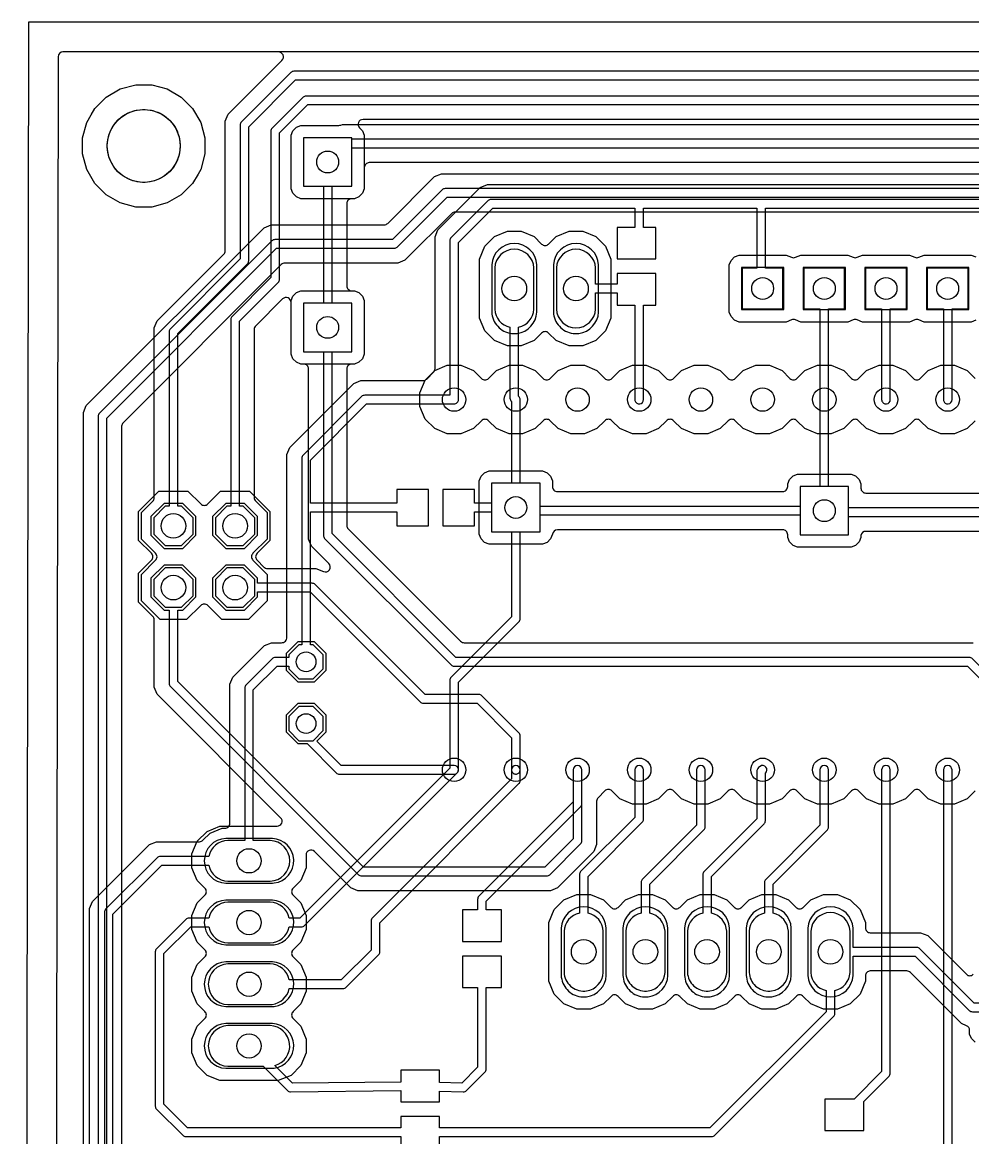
# Model space of a CAD drawing. Header units: millimetres. Extents: x 1 to 152, y 50 to 212.
# Drawn here: x 1.02 to 40.15, y 166.09 to 212 of the extents above; entities that cross this region are included whole.
import ezdxf

# ---------------------------------------------------------------- set-up
doc = ezdxf.new("R2010")
doc.units = ezdxf.units.MM

msp = doc.modelspace()

# ---------------------------------------------------------------- linework, layer by layer
at = {"layer": '16_copper'}
for points in [[(133.956, 208.001), (15.045, 208.001, 0.668183), (14.902, 207.654), (15.02, 207.536), (15.097, 207.349), (15.097, 205.147), (15.02, 204.96), (14.877, 204.817), (14.69, 204.74), (14.58, 204.74, 0.414214), (14.376, 204.537), (14.376, 201.152, 0.414214), (14.58, 200.949), (14.69, 200.949), (14.877, 200.871), (15.02, 200.729), (15.097, 200.542), (15.097, 198.34), (15.02, 198.153), (14.877, 198.01), (14.69, 197.933), (12.488, 197.933), (12.301, 198.01), (12.158, 198.153), (12.081, 198.34), (12.081, 200.469, 0.668179), (11.734, 200.613), (10.625, 199.503, 0.198912), (10.565, 199.36), (10.565, 192.428, 0.198912), (10.625, 192.284), (11.094, 191.815), (11.094, 190.725), (10.513, 190.144, 0.414214), (10.513, 189.856), (11.094, 189.275), (11.094, 188.185), (10.323, 187.414), (9.233, 187.414), (8.652, 187.995, 0.414214), (8.364, 187.995), (7.783, 187.414), (6.693, 187.414), (5.922, 188.185), (5.922, 189.275), (6.503, 189.856, 0.414214), (6.503, 190.144), (5.922, 190.725), (5.922, 191.815), (6.391, 192.284, 0.198912), (6.451, 192.428), (6.451, 199.419), (6.57, 199.708), (9.313, 202.451, 0.198912), (9.373, 202.594), (9.373, 207.929), (9.492, 208.218), (11.496, 210.221), (11.708, 210.434, 0.668179), (11.565, 210.781), (2.69, 210.781, 0.413754), (2.487, 210.578), (2.237, 51.423, 0.414673)], [(134.874, 209.982), (12.192, 209.982, 0.198912), (12.066, 209.93), (10.034, 207.898, 0.198912), (9.982, 207.772), (9.982, 202.258), (7.112, 199.388, 0.198912), (7.06, 199.262), (7.06, 192.078), (6.903, 192.078), (6.43, 191.605), (6.43, 190.935), (6.903, 190.462), (7.573, 190.462), (8.046, 190.935), (8.046, 191.605), (7.573, 192.078), (7.416, 192.078), (7.416, 199.188), (10.286, 202.058, 0.198912), (10.338, 202.184), (10.338, 207.698), (12.266, 209.626), (134.8, 209.626)], [(134.366, 208.966), (12.7, 208.966, 0.198912), (12.574, 208.914), (11.304, 207.644, 0.198912), (11.252, 207.518), (11.252, 201.496), (9.652, 199.896, 0.198912), (9.6, 199.77), (9.6, 192.078), (9.443, 192.078), (8.97, 191.605), (8.97, 190.935), (9.443, 190.462), (10.113, 190.462), (10.586, 190.935), (10.586, 191.605), (10.113, 192.078), (9.956, 192.078), (9.956, 199.696), (11.556, 201.296, 0.198912), (11.608, 201.422), (11.608, 207.444), (12.774, 208.61), (134.292, 208.61)], [(3.785, 163.165), (3.785, 175.518), (3.904, 175.808), (4.155, 176.058), (4.155, 176.058), (5.997, 177.9), (5.997, 177.9), (6.247, 178.15), (6.536, 178.27), (8.312, 178.27, 0.198912), (8.455, 178.329), (8.75, 178.624), (9.245, 178.829), (9.36, 178.829, 0.414214), (9.563, 179.032), (9.563, 184.751), (9.683, 185.041), (10.984, 186.342), (11.273, 186.461), (11.686, 186.461, 0.444904), (11.913, 186.688), (11.913, 194.213), (12.032, 194.502), (14.667, 197.137), (14.956, 197.256), (17.524, 197.256, 0.198912), (17.667, 197.316), (17.949, 197.598, 0.198912), (18.009, 197.741), (18.009, 203.166), (18.128, 203.456), (19.874, 205.201), (20.163, 205.321), (61.117, 205.321)], [(60.96, 204.711), (20.32, 204.711), (20.313, 204.711, 0.188292), (20.194, 204.659), (18.67, 203.135, 0.198912), (18.618, 203.01), (18.618, 196.647), (15.113, 196.647, 0.198912), (14.987, 196.595), (12.574, 194.182, 0.198912), (12.522, 194.056), (12.522, 186.38), (12.407, 186.38), (11.994, 185.967), (11.994, 185.852), (11.43, 185.852, 0.198912), (11.304, 185.8), (10.225, 184.72, 0.198912), (10.173, 184.595), (10.173, 178.321), (9.476, 178.321, 0.340733), (8.693, 177.66), (6.693, 177.66, 0.198912), (6.567, 177.608), (4.446, 175.487, 0.198912), (4.394, 175.362), (4.394, 163.322, 0.198912)], [(4.75, 163.396), (4.75, 175.288), (6.767, 177.305), (8.693, 177.305, 0.340733), (9.476, 176.644), (11.225, 176.644, 0.957291), (11.225, 178.321), (10.528, 178.321), (10.528, 184.521), (11.504, 185.496), (11.994, 185.496), (11.994, 185.381), (12.407, 184.968), (12.993, 184.968), (13.406, 185.381), (13.406, 185.967), (12.993, 186.38), (12.878, 186.38), (12.878, 191.846), (16.434, 191.846), (16.434, 191.274), (17.734, 191.274), (17.734, 192.774), (16.434, 192.774), (16.434, 192.202), (12.878, 192.202), (12.878, 193.982), (15.187, 196.291), (18.796, 196.291, 0.414214), (18.974, 196.469), (18.974, 202.936), (20.394, 204.356), (26.238, 204.356), (26.238, 203.558), (25.502, 203.558), (25.502, 202.258), (27.102, 202.258), (27.102, 203.558), (26.594, 203.558), (26.594, 204.356), (31.255, 204.356), (31.255, 201.879), (30.658, 201.879), (30.658, 200.203), (32.334, 200.203), (32.334, 201.879), (31.61, 201.879), (31.61, 204.356), (60.886, 204.356)], [(18.199, 165.659), (18.199, 166.131), (29.403, 166.131, 0.198912), (29.529, 166.183), (34.416, 171.07, 0.198912), (34.468, 171.196), (34.468, 172.14, 0.336925), (35.098, 172.888), (35.098, 174.584, 0.95208), (33.482, 174.584), (33.482, 172.888, 0.336925), (34.112, 172.14), (34.112, 171.27), (29.329, 166.487), (18.199, 166.487), (18.199, 166.959), (16.599, 166.959), (16.599, 166.487), (7.818, 166.487), (6.845, 167.46), (6.845, 173.662), (7.948, 174.765), (8.693, 174.765, 0.340733), (9.476, 174.104), (11.225, 174.104, 0.340733), (12.008, 174.765), (12.51, 174.765, 0.198912), (12.635, 174.817), (18.922, 181.103, 0.198912), (18.974, 181.229), (18.974, 184.838), (21.462, 187.326, 0.198912), (21.514, 187.452), (21.514, 191.024), (22.336, 191.024), (22.336, 193.024), (21.514, 193.024), (21.514, 196.469, 0.181649), (21.469, 196.586), (21.466, 196.59, 0.025728), (21.45, 196.606), (21.45, 199.445, 0.336925), (22.081, 200.193), (22.081, 201.889, 0.95208), (20.465, 201.889), (20.465, 200.193, 0.336925), (21.095, 199.445), (21.095, 196.532, 0.222575), (21.158, 196.395), (21.158, 193.024), (20.336, 193.024), (20.336, 192.202), (19.634, 192.202), (19.634, 192.774), (18.334, 192.774), (18.334, 191.274), (19.634, 191.274), (19.634, 191.846), (20.336, 191.846), (20.336, 191.024), (21.158, 191.024), (21.158, 187.526), (18.67, 185.038, 0.198912), (18.618, 184.912), (18.618, 181.303), (12.436, 175.12), (12.008, 175.12, 0.340733), (11.225, 175.781), (9.476, 175.781, 0.340733), (8.693, 175.12), (7.874, 175.12, 0.198912), (7.748, 175.068), (6.542, 173.862, 0.198912), (6.49, 173.736), (6.49, 167.386, 0.198912), (6.542, 167.26), (7.619, 166.183, 0.198912), (7.745, 166.131), (16.599, 166.131), (16.599, 165.659)]]:
    msp.add_lwpolyline(points, format="xyb", dxfattribs=at)
for points in [[(5.685, 204.395), (5.045, 204.566), (4.471, 204.898), (4.003, 205.366), (3.671, 205.94), (3.5, 206.58), (3.5, 207.242), (3.671, 207.882), (3.85, 208.192), (3.85, 208.192), (3.85, 208.192), (4.003, 208.456), (4.471, 208.924), (5.045, 209.256), (5.685, 209.427), (6.347, 209.427), (6.987, 209.256), (7.561, 208.924), (8.029, 208.456), (8.361, 207.882), (8.532, 207.242), (8.532, 206.58), (8.361, 205.94), (8.252, 205.752), (8.252, 205.752), (8.252, 205.752), (8.029, 205.366), (7.561, 204.898), (6.987, 204.566), (6.347, 204.395)], [(14.589, 200.441), (13.767, 200.441), (13.767, 205.248), (14.589, 205.248), (14.589, 207.248), (12.589, 207.248), (12.589, 205.248), (13.411, 205.248), (13.411, 200.441), (12.589, 200.441), (12.589, 198.441), (14.589, 198.441)], [(34.874, 200.203), (34.874, 201.879), (33.198, 201.879), (33.198, 200.203), (33.858, 200.203), (33.858, 192.897), (33.036, 192.897), (33.036, 190.897), (35.036, 190.897), (35.036, 192.897), (34.214, 192.897), (34.214, 200.203)], [(8.046, 188.395), (8.046, 189.065), (7.573, 189.538), (6.903, 189.538), (6.43, 189.065), (6.43, 188.395), (6.903, 187.922), (7.573, 187.922)], [(10.586, 188.395), (10.586, 189.065), (10.113, 189.538), (9.443, 189.538), (8.97, 189.065), (8.97, 188.395), (9.443, 187.922), (10.113, 187.922)], [(13.406, 182.841), (13.406, 183.427), (12.993, 183.84), (12.407, 183.84), (11.994, 183.427), (11.994, 182.841), (12.407, 182.428), (12.993, 182.428)]]:
    msp.add_lwpolyline(points, close=True, dxfattribs=at)
for points in [[(26.437, 196.292, 0.380283), (26.594, 196.469), (26.594, 200.358), (27.102, 200.358), (27.102, 201.658), (25.502, 201.658), (25.502, 201.219), (24.62, 201.219), (24.62, 201.889, 0.95208), (23.005, 201.889), (23.005, 200.193, 0.95208), (24.62, 200.193), (24.62, 200.863), (25.502, 200.863), (25.502, 200.358), (26.238, 200.358), (26.238, 196.469), (26.241, 196.436), (26.251, 196.404), (26.266, 196.374), (26.286, 196.348), (26.311, 196.326), (26.339, 196.309), (26.371, 196.297), (26.404, 196.292)], [(36.597, 196.292, 0.380283), (36.754, 196.469), (36.754, 200.203), (37.414, 200.203), (37.414, 201.879), (35.738, 201.879), (35.738, 200.203), (36.398, 200.203), (36.398, 196.469), (36.401, 196.436), (36.411, 196.404), (36.426, 196.374), (36.446, 196.348), (36.471, 196.326), (36.499, 196.309), (36.531, 196.297), (36.564, 196.292)], [(39.137, 196.292, 0.380283), (39.294, 196.469), (39.294, 200.203), (39.954, 200.203), (39.954, 201.879), (38.278, 201.879), (38.278, 200.203), (38.938, 200.203), (38.938, 196.469), (38.941, 196.436), (38.951, 196.404), (38.966, 196.374), (38.986, 196.348), (39.011, 196.326), (39.039, 196.309), (39.071, 196.297), (39.104, 196.292)], [(11.298, 171.571, 0.316559), (12.008, 172.225), (14.224, 172.225, 0.198912), (14.35, 172.277), (15.683, 173.61, 0.198912), (15.735, 173.736), (15.735, 174.932), (21.462, 180.659, 0.198912), (21.514, 180.785), (21.514, 181.229, 1), (21.158, 181.229), (21.158, 180.858), (15.432, 175.132, 0.198912), (15.38, 175.006), (15.38, 173.81), (14.15, 172.58), (12.008, 172.58, 0.340733), (11.225, 173.241), (9.476, 173.241, 0.957291), (9.476, 171.564), (11.225, 171.564)], [(20.739, 175.463), (20.117, 175.463), (20.117, 175.821), (24.002, 179.706, 0.198912), (24.054, 179.832), (24.054, 181.229, 1), (23.698, 181.229), (23.698, 179.906), (19.813, 176.021, 0.198912), (19.761, 175.895), (19.761, 175.463), (19.139, 175.463), (19.139, 174.163), (20.739, 174.163)], [(24.249, 172.128, 0.357806), (24.938, 172.888), (24.938, 174.584, 0.336925), (24.308, 175.332), (24.308, 176.837), (26.542, 179.071, 0.198912), (26.594, 179.197), (26.594, 181.229, 1), (26.238, 181.229), (26.238, 179.271), (24.004, 177.037, 0.198912), (23.952, 176.911), (23.952, 175.332, 0.336925), (23.322, 174.584), (23.322, 172.888), (23.33, 172.809), (23.345, 172.731), (23.368, 172.655), (23.399, 172.582), (23.436, 172.512), (23.48, 172.446), (23.531, 172.385), (23.587, 172.329), (23.648, 172.278), (23.714, 172.234), (23.784, 172.197), (23.857, 172.166), (23.933, 172.143), (24.011, 172.128), (24.09, 172.12), (24.17, 172.12)], [(26.789, 172.128, 0.357806), (27.478, 172.888), (27.478, 174.584, 0.336925), (26.848, 175.332), (26.848, 176.52), (29.082, 178.754, 0.198912), (29.134, 178.88), (29.134, 181.229, 1), (28.778, 181.229), (28.778, 178.953), (26.544, 176.719, 0.198912), (26.492, 176.594), (26.492, 175.332, 0.336925), (25.862, 174.584), (25.862, 172.888), (25.87, 172.809), (25.885, 172.731), (25.908, 172.655), (25.939, 172.582), (25.976, 172.512), (26.02, 172.446), (26.071, 172.385), (26.127, 172.329), (26.188, 172.278), (26.254, 172.234), (26.324, 172.197), (26.397, 172.166), (26.473, 172.143), (26.551, 172.128), (26.63, 172.12), (26.71, 172.12)], [(29.329, 172.128, 0.357806), (30.018, 172.888), (30.018, 174.584, 0.336925), (29.388, 175.332), (29.388, 176.837), (31.558, 179.008, 0.198912), (31.61, 179.133), (31.61, 181.092, 0.975281), (31.389, 181.371), (31.37, 181.355, 0.126024), (31.302, 181.286), (31.297, 181.28, 0.177674), (31.255, 181.166), (31.255, 179.207), (29.084, 177.037, 0.198912), (29.032, 176.911), (29.032, 175.332, 0.336925), (28.402, 174.584), (28.402, 172.888), (28.41, 172.809), (28.425, 172.731), (28.448, 172.655), (28.479, 172.582), (28.516, 172.512), (28.56, 172.446), (28.611, 172.385), (28.667, 172.329), (28.728, 172.278), (28.794, 172.234), (28.864, 172.197), (28.937, 172.166), (29.013, 172.143), (29.091, 172.128), (29.17, 172.12), (29.25, 172.12)], [(31.869, 172.128, 0.357806), (32.558, 172.888), (32.558, 174.584, 0.336925), (31.928, 175.332), (31.928, 176.52), (34.162, 178.754, 0.198912), (34.214, 178.88), (34.214, 181.229, 1), (33.858, 181.229), (33.858, 178.953), (31.624, 176.719, 0.198912), (31.572, 176.594), (31.572, 175.332, 0.336925), (30.942, 174.584), (30.942, 172.888), (30.95, 172.809), (30.965, 172.731), (30.988, 172.655), (31.019, 172.582), (31.056, 172.512), (31.1, 172.446), (31.151, 172.385), (31.207, 172.329), (31.268, 172.278), (31.334, 172.234), (31.404, 172.197), (31.477, 172.166), (31.553, 172.143), (31.631, 172.128), (31.71, 172.12), (31.79, 172.12)], [(35.662, 167.576), (36.702, 168.617, 0.198912), (36.754, 168.742), (36.754, 181.229, 1), (36.398, 181.229), (36.398, 168.816), (35.26, 167.678), (34.062, 167.678), (34.062, 166.378), (35.662, 166.378)], [(40.107, 164.668), (39.294, 164.668), (39.294, 181.229, 1), (38.938, 181.229), (38.938, 164.668), (38.507, 164.668), (38.507, 163.368), (40.107, 163.368)], [(18.199, 168.005), (19.174, 167.973, 0.207461), (19.305, 168.025), (20.065, 168.784, 0.198912), (20.117, 168.91), (20.117, 172.263), (20.739, 172.263), (20.739, 173.563), (19.139, 173.563), (19.139, 172.263), (19.761, 172.263), (19.761, 168.984), (19.108, 168.331), (18.199, 168.361), (18.199, 168.859), (16.599, 168.859), (16.599, 168.378), (12.135, 168.329), (11.41, 169.054, 0.85535), (11.225, 170.701), (9.476, 170.701, 0.957291), (9.476, 169.024), (10.937, 169.024), (11.937, 168.025, 0.201764), (12.064, 167.973), (16.599, 168.022), (16.599, 167.559), (18.199, 167.559)]]:
    msp.add_lwpolyline(points, format="xyb", close=True, dxfattribs=at)
at = {"layer": '1_copper'}
for points in [[(150.578, 51.219, 0.413029), (150.781, 51.422), (150.781, 210.578, 0.414214), (150.578, 210.781), (2.69, 210.781, 0.413754), (2.487, 210.578), (2.237, 51.423, 0.414673), (2.441, 51.219), (150.578, 51.219)], [(20.987, 198.677), (20.459, 198.896), (20.055, 199.3), (19.837, 199.827), (19.837, 202.255), (20.055, 202.782), (20.459, 203.186), (20.987, 203.405), (21.558, 203.405), (22.086, 203.186), (22.399, 202.873, 0.414214), (22.686, 202.873), (22.999, 203.186), (23.527, 203.405), (24.098, 203.405), (24.626, 203.186), (25.03, 202.782), (25.248, 202.255), (25.248, 199.827), (25.03, 199.3), (24.626, 198.896), (24.098, 198.677), (23.527, 198.677), (22.999, 198.896), (22.686, 199.209, 0.414214), (22.399, 199.209), (22.086, 198.896), (21.558, 198.677)], [(21.394, 199.192, 0.36397), (22.201, 200.072), (22.201, 202.01, 0.95729), (20.345, 202.01), (20.345, 200.072), (20.352, 199.992), (20.366, 199.912), (20.387, 199.834), (20.414, 199.758), (20.449, 199.684), (20.489, 199.614), (20.536, 199.548), (20.588, 199.485), (20.645, 199.428), (20.707, 199.376), (20.773, 199.33), (20.844, 199.289), (20.917, 199.255), (20.993, 199.227), (21.071, 199.206), (21.151, 199.192), (21.232, 199.185), (21.313, 199.185)], [(23.934, 199.192, 0.36397), (24.741, 200.072), (24.741, 202.01, 0.95729), (22.885, 202.01), (22.885, 200.072), (22.892, 199.992), (22.906, 199.912), (22.927, 199.834), (22.954, 199.758), (22.989, 199.684), (23.029, 199.614), (23.076, 199.548), (23.128, 199.485), (23.185, 199.428), (23.247, 199.376), (23.313, 199.33), (23.384, 199.289), (23.457, 199.255), (23.533, 199.227), (23.611, 199.206), (23.691, 199.192), (23.772, 199.185), (23.853, 199.185)], [(14.589, 198.441), (14.589, 200.441), (12.589, 200.441), (12.589, 198.441), (13.411, 198.441), (13.411, 190.881, 0.198912), (13.463, 190.755), (18.67, 185.548, 0.198912), (18.796, 185.496), (39.931, 185.496), (41.478, 183.949), (41.478, 181.229, 0.932021), (41.832, 181.204), (41.834, 181.229), (41.834, 184.023, 0.198912), (41.782, 184.149), (40.131, 185.8, 0.198912), (40.005, 185.852), (18.87, 185.852), (13.767, 190.955), (13.767, 198.441)], [(22.613, 176.861, 0.188292), (22.732, 176.912), (24.002, 178.182, 0.198912), (24.054, 178.308), (24.054, 181.229, 1), (23.698, 181.229), (23.698, 178.382), (22.532, 177.216), (15.06, 177.216), (7.416, 184.86), (7.416, 187.802), (7.622, 187.802), (8.166, 188.346), (8.166, 189.114), (7.622, 189.658), (6.854, 189.658), (6.31, 189.114), (6.31, 188.346), (6.854, 187.802), (7.06, 187.802), (7.06, 184.786, 0.198912), (7.112, 184.66), (14.86, 176.912, 0.198912), (14.986, 176.86), (22.606, 176.86)], [(21.357, 181.052, 0.380283), (21.514, 181.229), (21.514, 182.626, 0.198912), (21.462, 182.752), (19.938, 184.276, 0.198912), (19.812, 184.328), (17.6, 184.328), (13.072, 188.856, 0.198912), (12.946, 188.908), (10.706, 188.908), (10.706, 189.114), (10.162, 189.658), (9.394, 189.658), (8.85, 189.114), (8.85, 188.346), (9.394, 187.802), (10.162, 187.802), (10.706, 188.346), (10.706, 188.552), (12.872, 188.552), (17.4, 184.024, 0.198912), (17.526, 183.972), (19.738, 183.972), (21.158, 182.552), (21.158, 181.229), (21.161, 181.196), (21.171, 181.164), (21.186, 181.134), (21.206, 181.108), (21.231, 181.086), (21.259, 181.069), (21.291, 181.057), (21.324, 181.052)], [(18.829, 181.054, 0.910357), (18.796, 181.407), (14.144, 181.407), (13.143, 182.408), (13.526, 182.792), (13.526, 183.476), (13.042, 183.96), (12.358, 183.96), (11.874, 183.476), (11.874, 182.792), (12.358, 182.308), (12.74, 182.308), (13.945, 181.103, 0.198912), (14.07, 181.051), (18.796, 181.051)], [(11.391, 176.57, 0.91633), (11.311, 178.403), (9.39, 178.403, 0.957291), (9.39, 176.562), (11.311, 176.562)], [(11.391, 174.03, 0.91633), (11.311, 175.863), (9.39, 175.863, 0.957291), (9.39, 174.023), (11.311, 174.023)], [(24.251, 171.887, 0.36397), (25.058, 172.767), (25.058, 174.705, 0.95729), (23.202, 174.705), (23.202, 172.767), (23.209, 172.687), (23.223, 172.607), (23.244, 172.529), (23.272, 172.453), (23.306, 172.379), (23.347, 172.309), (23.393, 172.243), (23.445, 172.18), (23.502, 172.123), (23.565, 172.071), (23.631, 172.025), (23.701, 171.984), (23.775, 171.95), (23.851, 171.922), (23.929, 171.901), (24.009, 171.887), (24.089, 171.88), (24.171, 171.88)], [(26.791, 171.887, 0.36397), (27.598, 172.767), (27.598, 174.705, 0.95729), (25.742, 174.705), (25.742, 172.767), (25.749, 172.687), (25.763, 172.607), (25.784, 172.529), (25.812, 172.453), (25.846, 172.379), (25.887, 172.309), (25.933, 172.243), (25.985, 172.18), (26.042, 172.123), (26.105, 172.071), (26.171, 172.025), (26.241, 171.984), (26.315, 171.95), (26.391, 171.922), (26.469, 171.901), (26.549, 171.887), (26.629, 171.88), (26.711, 171.88)], [(29.331, 171.887, 0.36397), (30.138, 172.767), (30.138, 174.705, 0.95729), (28.282, 174.705), (28.282, 172.767), (28.289, 172.687), (28.303, 172.607), (28.324, 172.529), (28.352, 172.453), (28.386, 172.379), (28.427, 172.309), (28.473, 172.243), (28.525, 172.18), (28.582, 172.123), (28.645, 172.071), (28.711, 172.025), (28.781, 171.984), (28.855, 171.95), (28.931, 171.922), (29.009, 171.901), (29.089, 171.887), (29.169, 171.88), (29.251, 171.88)], [(31.871, 171.887, 0.36397), (32.678, 172.767), (32.678, 174.705, 0.95729), (30.822, 174.705), (30.822, 172.767), (30.829, 172.687), (30.843, 172.607), (30.864, 172.529), (30.892, 172.453), (30.926, 172.379), (30.967, 172.309), (31.013, 172.243), (31.065, 172.18), (31.122, 172.123), (31.185, 172.071), (31.251, 172.025), (31.321, 171.984), (31.395, 171.95), (31.471, 171.922), (31.549, 171.901), (31.629, 171.887), (31.709, 171.88), (31.791, 171.88)], [(42.529, 172.45), (40.529, 172.45), (40.529, 171.628), (40.206, 171.628), (37.972, 173.862, 0.198912), (37.846, 173.914), (35.218, 173.914), (35.218, 174.705, 0.95729), (33.362, 174.705), (33.362, 172.767, 0.95729), (35.218, 172.767), (35.218, 173.558), (37.772, 173.558), (40.006, 171.324, 0.198912), (40.132, 171.272), (40.529, 171.272), (40.529, 170.45), (42.529, 170.45)], [(11.391, 171.49, 0.91633), (11.311, 173.323), (9.39, 173.323, 0.957291), (9.39, 171.483), (11.311, 171.483)], [(11.391, 168.95, 0.91633), (11.311, 170.782), (9.39, 170.782, 0.957291), (9.39, 168.942), (11.311, 168.942)]]:
    msp.add_lwpolyline(points, format="xyb", close=True, dxfattribs=at)
for points in [[(5.685, 204.395), (5.045, 204.566), (4.471, 204.898), (4.003, 205.366), (3.671, 205.94), (3.5, 206.58), (3.5, 207.242), (3.671, 207.882), (3.85, 208.192), (3.85, 208.192), (3.85, 208.192), (4.003, 208.456), (4.471, 208.924), (5.045, 209.256), (5.685, 209.427), (6.347, 209.427), (6.987, 209.256), (7.561, 208.924), (8.029, 208.456), (8.361, 207.882), (8.532, 207.242), (8.532, 206.58), (8.361, 205.94), (8.252, 205.752), (8.252, 205.752), (8.252, 205.752), (8.029, 205.366), (7.561, 204.898), (6.987, 204.566), (6.347, 204.395)], [(32.366, 201.911), (30.626, 201.911), (30.626, 200.171), (32.366, 200.171)], [(34.906, 201.911), (33.166, 201.911), (33.166, 200.171), (34.906, 200.171)], [(37.446, 201.911), (35.706, 201.911), (35.706, 200.171), (37.446, 200.171)], [(39.986, 201.911), (38.246, 201.911), (38.246, 200.171), (39.986, 200.171)], [(8.166, 190.886), (8.166, 191.654), (7.622, 192.198), (6.854, 192.198), (6.31, 191.654), (6.31, 190.886), (6.854, 190.342), (7.622, 190.342)], [(10.706, 190.886), (10.706, 191.654), (10.162, 192.198), (9.394, 192.198), (8.85, 191.654), (8.85, 190.886), (9.394, 190.342), (10.162, 190.342)], [(13.526, 185.332), (13.526, 186.016), (13.042, 186.5), (12.358, 186.5), (11.874, 186.016), (11.874, 185.332), (12.358, 184.848), (13.042, 184.848)]]:
    msp.add_lwpolyline(points, close=True, dxfattribs=at)
for points in [[(138.178, 206.223), (15.3, 206.223, 0.414214), (15.097, 206.019), (15.097, 205.147), (15.02, 204.96), (14.877, 204.817), (14.69, 204.74), (12.488, 204.74), (12.301, 204.817), (12.158, 204.96), (12.081, 205.147), (12.081, 207.349), (12.158, 207.536), (12.301, 207.679), (12.488, 207.756), (14.054, 207.756, 0.098493), (14.132, 207.771), (14.194, 207.797), (138.745, 207.797)], [(149.276, 102.768), (149.276, 196.5, 0.198912), (149.224, 196.626), (138.714, 207.136, 0.198912), (138.588, 207.188), (14.589, 207.188), (14.589, 207.248), (12.589, 207.248), (12.589, 205.248), (14.589, 205.248), (14.589, 206.832), (138.514, 206.832), (148.92, 196.426), (148.92, 102.842)], [(3.765, 134.302), (2.984, 135.083), (2.984, 136.189), (3.471, 136.676, 0.198912), (3.531, 136.82), (3.531, 195.937), (3.65, 196.226), (10.968, 203.543), (11.257, 203.663), (15.916, 203.663, 0.198912), (16.06, 203.723), (17.983, 205.646), (18.272, 205.765), (94.687, 205.765, 0.027673)], [(133.858, 205.156), (18.429, 205.156), (18.421, 205.155, 0.188292), (18.303, 205.104), (16.253, 203.053), (11.414, 203.053, 0.198912), (11.288, 203.001), (4.192, 195.906, 0.198912), (4.14, 195.78), (4.14, 136.462), (3.976, 136.462), (3.492, 135.978), (3.492, 135.294), (3.976, 134.81), (4.66, 134.81), (5.144, 135.294), (5.144, 135.978), (4.66, 136.462), (4.496, 136.462), (4.496, 154.381), (13.388, 154.381), (16.765, 151.004, 0.198912), (16.891, 150.952), (51.178, 150.952)], [(51.252, 151.308), (16.965, 151.308), (13.588, 154.685, 0.198912), (13.462, 154.737), (4.496, 154.737), (4.496, 195.706), (11.487, 202.698), (16.326, 202.698, 0.198912), (16.452, 202.75), (18.502, 204.8), (93.993, 204.8)], [(64.41, 204.191), (18.839, 204.191, 0.198912), (18.695, 204.131), (16.772, 202.208), (16.483, 202.088), (11.824, 202.088, 0.198912), (11.68, 202.029), (5.165, 195.513, 0.198912), (5.105, 195.37), (5.105, 155.55, 0.414214), (5.309, 155.346), (13.619, 155.346), (13.908, 155.227), (17.158, 151.977, 0.198912), (17.301, 151.917), (51.409, 151.917)], [(40.274, 199.74), (40.087, 199.663), (38.145, 199.663), (37.924, 199.755, 0.198913), (37.768, 199.755), (37.547, 199.663), (35.605, 199.663), (35.384, 199.755, 0.198913), (35.228, 199.755), (35.007, 199.663), (33.065, 199.663), (32.844, 199.755, 0.198913), (32.688, 199.755), (32.467, 199.663), (30.525, 199.663), (30.338, 199.74), (30.195, 199.883), (30.118, 200.07), (30.118, 202.012), (30.195, 202.199), (30.338, 202.342), (30.525, 202.419), (32.467, 202.419), (32.688, 202.327, 0.198913), (32.844, 202.327), (33.065, 202.419), (35.007, 202.419), (35.228, 202.327, 0.198913), (35.384, 202.327), (35.605, 202.419), (37.547, 202.419), (37.768, 202.327, 0.198913), (37.924, 202.327), (38.145, 202.419), (40.087, 202.419), (40.274, 202.342)], [(40.242, 180.36), (39.915, 180.033), (39.397, 179.818), (38.835, 179.818), (38.317, 180.033), (37.99, 180.36, 0.414214), (37.702, 180.36), (37.375, 180.033), (36.857, 179.818), (36.295, 179.818), (35.777, 180.033), (35.45, 180.36, 0.414214), (35.162, 180.36), (34.835, 180.033), (34.317, 179.818), (33.755, 179.818), (33.237, 180.033), (32.91, 180.36, 0.414214), (32.622, 180.36), (32.295, 180.033), (31.777, 179.818), (31.215, 179.818), (30.697, 180.033), (30.37, 180.36, 0.414214), (30.082, 180.36), (29.755, 180.033), (29.237, 179.818), (28.675, 179.818), (28.157, 180.033), (27.83, 180.36, 0.414214), (27.542, 180.36), (27.215, 180.033), (26.697, 179.818), (26.135, 179.818), (25.617, 180.033), (25.29, 180.36, 0.414214), (25.002, 180.36), (24.723, 180.081, 0.198912), (24.663, 179.937), (24.663, 178.151), (24.544, 177.862), (23.052, 176.37), (22.763, 176.251), (14.829, 176.251), (14.54, 176.37), (14.29, 176.621), (13.045, 177.865, 0.668179), (12.698, 177.721), (12.698, 177.198), (12.481, 176.674), (12.164, 176.356, 0.414214), (12.164, 176.069), (12.481, 175.751), (12.698, 175.227), (12.698, 174.658), (12.481, 174.134), (12.164, 173.816, 0.414214), (12.164, 173.529), (12.481, 173.211), (12.698, 172.687), (12.698, 172.118), (12.481, 171.594), (12.164, 171.276, 0.414214), (12.164, 170.989), (12.481, 170.671), (12.698, 170.147), (12.698, 169.578), (12.481, 169.054), (12.079, 168.652), (11.555, 168.435), (9.146, 168.435), (8.622, 168.652), (8.22, 169.054), (8.002, 169.578), (8.002, 170.147), (8.22, 170.671), (8.537, 170.989, 0.414214), (8.537, 171.276), (8.22, 171.594), (8.002, 172.118), (8.002, 172.687), (8.22, 173.211), (8.537, 173.529, 0.414214), (8.537, 173.816), (8.22, 174.134), (8.002, 174.658), (8.002, 175.227), (8.22, 175.751), (8.537, 176.069, 0.414214), (8.537, 176.356), (8.22, 176.674), (8.002, 177.198), (8.002, 177.767), (8.22, 178.291), (8.622, 178.693), (9.146, 178.91), (11.509, 178.91, 0.668179), (11.653, 179.257), (6.57, 184.34), (6.451, 184.629), (6.451, 187.402, 0.198912), (6.391, 187.546), (5.802, 188.135), (5.802, 189.325), (6.334, 189.856, 0.414214), (6.334, 190.144), (5.802, 190.675), (5.802, 191.865), (6.643, 192.706), (7.833, 192.706), (8.364, 192.174, 0.414214), (8.652, 192.174), (9.183, 192.706), (10.373, 192.706), (11.214, 191.865), (11.214, 190.675), (10.682, 190.144, 0.414214), (10.682, 189.856), (10.962, 189.577, 0.198912), (11.106, 189.517), (13.103, 189.517), (13.416, 189.388, 0.820682), (13.637, 189.719), (13.172, 190.185), (12.921, 190.435), (12.802, 190.724), (12.802, 197.73, 0.414214), (12.598, 197.933), (12.488, 197.933), (12.301, 198.01), (12.158, 198.153), (12.081, 198.34), (12.081, 200.542), (12.158, 200.729), (12.301, 200.871), (12.488, 200.949), (14.69, 200.949), (14.877, 200.871), (15.02, 200.729), (15.097, 200.542), (15.097, 198.34), (15.02, 198.153), (14.877, 198.01), (14.69, 197.933), (14.58, 197.933, 0.414214), (14.376, 197.73), (14.376, 191.291, 0.198912), (14.436, 191.148), (19.063, 186.521, 0.198912), (19.206, 186.461), (40.162, 186.461)], [(40.242, 195.6), (39.915, 195.273), (39.397, 195.058), (38.835, 195.058), (38.317, 195.273), (37.99, 195.6, 0.414214), (37.702, 195.6), (37.375, 195.273), (36.857, 195.058), (36.295, 195.058), (35.777, 195.273), (35.45, 195.6, 0.414214), (35.162, 195.6), (34.835, 195.273), (34.317, 195.058), (33.755, 195.058), (33.237, 195.273), (32.91, 195.6, 0.414214), (32.622, 195.6), (32.295, 195.273), (31.777, 195.058), (31.215, 195.058), (30.697, 195.273), (30.37, 195.6, 0.414214), (30.082, 195.6), (29.755, 195.273), (29.237, 195.058), (28.675, 195.058), (28.157, 195.273), (27.83, 195.6, 0.414214), (27.542, 195.6), (27.215, 195.273), (26.697, 195.058), (26.135, 195.058), (25.617, 195.273), (25.29, 195.6, 0.414214), (25.002, 195.6), (24.675, 195.273), (24.157, 195.058), (23.595, 195.058), (23.077, 195.273), (22.75, 195.6, 0.414214), (22.462, 195.6), (22.135, 195.273), (21.617, 195.058), (21.055, 195.058), (20.537, 195.273), (20.21, 195.6, 0.414214), (19.922, 195.6), (19.595, 195.273), (19.077, 195.058), (18.515, 195.058), (17.997, 195.273), (17.6, 195.67), (17.385, 196.188), (17.385, 196.75), (17.6, 197.268), (17.997, 197.665), (18.515, 197.88), (19.077, 197.88), (19.595, 197.665), (19.922, 197.338, 0.414214), (20.21, 197.338), (20.537, 197.665), (21.055, 197.88), (21.617, 197.88), (22.135, 197.665), (22.462, 197.338, 0.414214), (22.75, 197.338), (23.077, 197.665), (23.595, 197.88), (24.157, 197.88), (24.675, 197.665), (25.002, 197.338, 0.414214), (25.29, 197.338), (25.617, 197.665), (26.135, 197.88), (26.697, 197.88), (27.215, 197.665), (27.542, 197.338, 0.414214), (27.83, 197.338), (28.157, 197.665), (28.675, 197.88), (29.237, 197.88), (29.755, 197.665), (30.082, 197.338, 0.414214), (30.37, 197.338), (30.697, 197.665), (31.215, 197.88), (31.777, 197.88), (32.295, 197.665), (32.622, 197.338, 0.414214), (32.91, 197.338), (33.237, 197.665), (33.755, 197.88), (34.317, 197.88), (34.835, 197.665), (35.162, 197.338, 0.414214), (35.45, 197.338), (35.777, 197.665), (36.295, 197.88), (36.857, 197.88), (37.375, 197.665), (37.702, 197.338, 0.414214), (37.99, 197.338), (38.317, 197.665), (38.835, 197.88), (39.397, 197.88), (39.915, 197.665), (40.242, 197.338, 0.414214)], [(76.742, 191.046), (35.747, 191.046, 0.368322), (35.547, 190.875), (35.544, 190.843), (35.544, 190.796), (35.467, 190.609), (35.324, 190.466), (35.137, 190.389), (32.935, 190.389), (32.748, 190.466), (32.605, 190.609), (32.528, 190.796), (32.528, 190.906, 0.414214), (32.325, 191.11), (23.047, 191.11, 0.352099), (22.846, 190.927), (22.767, 190.736), (22.624, 190.593), (22.437, 190.516), (20.235, 190.516), (20.048, 190.593), (19.905, 190.736), (19.828, 190.923), (19.828, 193.125), (19.905, 193.312), (20.048, 193.455), (20.235, 193.532), (22.437, 193.532), (22.624, 193.455), (22.767, 193.312), (22.844, 193.125), (22.844, 192.888, 0.414214), (23.047, 192.684), (32.325, 192.684, 0.414214), (32.528, 192.888), (32.528, 192.998), (32.605, 193.185), (32.748, 193.328), (32.935, 193.405), (35.137, 193.405), (35.324, 193.328), (35.467, 193.185), (35.544, 192.998), (35.544, 192.824, 0.414214), (35.747, 192.621), (50.318, 192.621, 0.820684)], [(40.241, 170.019), (40.098, 170.162), (40.021, 170.349), (40.021, 170.508, 0.303348), (39.896, 170.696), (39.686, 170.782), (37.579, 172.889, 0.198912), (37.436, 172.949), (35.929, 172.949, 0.414214), (35.726, 172.745), (35.726, 172.522), (35.507, 171.995), (35.103, 171.591), (34.576, 171.372), (34.004, 171.372), (33.477, 171.591), (33.164, 171.904, 0.414214), (32.876, 171.904), (32.563, 171.591), (32.036, 171.372), (31.464, 171.372), (30.937, 171.591), (30.624, 171.904, 0.414214), (30.336, 171.904), (30.023, 171.591), (29.496, 171.372), (28.924, 171.372), (28.397, 171.591), (28.084, 171.904, 0.414214), (27.796, 171.904), (27.483, 171.591), (26.956, 171.372), (26.384, 171.372), (25.857, 171.591), (25.544, 171.904, 0.414214), (25.256, 171.904), (24.943, 171.591), (24.416, 171.372), (23.844, 171.372), (23.317, 171.591), (22.913, 171.995), (22.694, 172.522), (22.694, 174.95), (22.913, 175.477), (23.317, 175.881), (23.844, 176.1), (24.416, 176.1), (24.943, 175.881), (25.256, 175.568, 0.414214), (25.544, 175.568), (25.857, 175.881), (26.384, 176.1), (26.956, 176.1), (27.483, 175.881), (27.796, 175.568, 0.414214), (28.084, 175.568), (28.397, 175.881), (28.924, 176.1), (29.496, 176.1), (30.023, 175.881), (30.336, 175.568, 0.414214), (30.624, 175.568), (30.937, 175.881), (31.464, 176.1), (32.036, 176.1), (32.563, 175.881), (32.876, 175.568, 0.414214), (33.164, 175.568), (33.477, 175.881), (34.004, 176.1), (34.576, 176.1), (35.103, 175.881), (35.507, 175.477), (35.726, 174.95), (35.726, 174.727, 0.414214), (35.929, 174.523), (38.003, 174.523), (38.292, 174.404), (39.884, 172.811, 0.41422), (40.172, 172.811)]]:
    msp.add_lwpolyline(points, format="xyb", dxfattribs=at)
msp.add_lwpolyline([(56.21, 192.011), (35.036, 192.011), (35.036, 192.897), (33.036, 192.897), (33.036, 192.075), (22.336, 192.075), (22.336, 193.024), (20.336, 193.024), (20.336, 191.024), (22.336, 191.024), (22.336, 191.719), (33.036, 191.719), (33.036, 190.897), (35.036, 190.897), (35.036, 191.656), (77.079, 191.656)], dxfattribs=at)
at = {"layer": 'drills_NPTH'}
msp.add_circle((6.016, 206.911), 1.5, dxfattribs=at)
at = {"layer": 'drills_PTH'}
for centre, radius in [((21.273, 201.041), 0.508), ((23.812, 201.041), 0.508), ((31.496, 201.041), 0.45), ((34.036, 201.041), 0.45), ((36.576, 201.041), 0.45), ((39.116, 201.041), 0.45), ((18.796, 196.469), 0.483), ((21.336, 196.469), 0.483), ((23.876, 196.469), 0.483), ((26.416, 196.469), 0.483), ((28.956, 196.469), 0.483), ((31.496, 196.469), 0.483), ((34.036, 196.469), 0.483), ((36.576, 196.469), 0.483), ((39.116, 196.469), 0.483), ((7.238, 191.27), 0.508), ((9.778, 191.27), 0.508), ((7.238, 188.73), 0.508), ((9.778, 188.73), 0.508), ((12.7, 185.674), 0.406), ((12.7, 183.134), 0.406), ((18.796, 181.229), 0.483), ((21.336, 181.229), 0.483), ((23.876, 181.229), 0.483), ((26.416, 181.229), 0.483), ((28.956, 181.229), 0.483), ((31.496, 181.229), 0.483), ((34.036, 181.229), 0.483), ((36.576, 181.229), 0.483), ((39.116, 181.229), 0.483), ((10.351, 177.483), 0.5), ((10.351, 174.942), 0.5), ((24.13, 173.736), 0.508), ((26.67, 173.736), 0.508), ((29.21, 173.736), 0.508), ((31.75, 173.736), 0.508), ((34.29, 173.736), 0.508), ((10.351, 172.403), 0.5), ((10.351, 169.863), 0.5)]:
    msp.add_circle(centre, radius, dxfattribs=at)
at = {"layer": 'drills_via_1_16'}
for centre in [(13.589, 206.248), (13.589, 199.441), (21.336, 192.024), (34.036, 191.897)]:
    msp.add_circle(centre, 0.45, dxfattribs=at)
at = {"layer": 'holes'}
msp.add_lwpolyline([(7.516, 206.857), (7.508, 206.751), (7.493, 206.645), (7.47, 206.54), (7.44, 206.437), (7.403, 206.337), (7.358, 206.239), (7.307, 206.145), (7.249, 206.055), (7.185, 205.969), (7.115, 205.888), (7.039, 205.812), (6.958, 205.742), (6.872, 205.678), (6.782, 205.62), (6.688, 205.569), (6.59, 205.524), (6.49, 205.487), (6.387, 205.457), (6.283, 205.434), (6.176, 205.419), (6.07, 205.411), (5.962, 205.411), (5.856, 205.419), (5.75, 205.434), (5.645, 205.457), (5.542, 205.487), (5.442, 205.524), (5.344, 205.569), (5.25, 205.62), (5.16, 205.678), (5.074, 205.742), (4.993, 205.812), (4.917, 205.888), (4.847, 205.969), (4.783, 206.055), (4.725, 206.145), (4.674, 206.239), (4.629, 206.337), (4.592, 206.437), (4.562, 206.54), (4.539, 206.645), (4.524, 206.751), (4.516, 206.857), (4.516, 206.965), (4.524, 207.071), (4.539, 207.178), (4.562, 207.282), (4.592, 207.385), (4.629, 207.485), (4.674, 207.583), (4.725, 207.677), (4.783, 207.767), (4.847, 207.853), (4.917, 207.934), (4.993, 208.01), (5.074, 208.08), (5.16, 208.144), (5.25, 208.202), (5.344, 208.253), (5.442, 208.298), (5.542, 208.335), (5.645, 208.365), (5.75, 208.388), (5.856, 208.403), (5.962, 208.411), (6.07, 208.411), (6.176, 208.403), (6.283, 208.388), (6.387, 208.365), (6.49, 208.335), (6.59, 208.298), (6.688, 208.253), (6.782, 208.202), (6.872, 208.144), (6.958, 208.08), (7.039, 208.01), (7.115, 207.934), (7.185, 207.853), (7.249, 207.767), (7.307, 207.677), (7.358, 207.583), (7.403, 207.485), (7.44, 207.385), (7.47, 207.282), (7.493, 207.178), (7.508, 207.071), (7.516, 206.965), (7.516, 206.857)], close=True, dxfattribs=at)
at = {"layer": 'outline'}
msp.add_lwpolyline([(1.016, 50), (152, 50), (152, 212), (1.27, 212), (1.016, 50)], close=True, dxfattribs=at)

doc.saveas('drawing.dxf')
